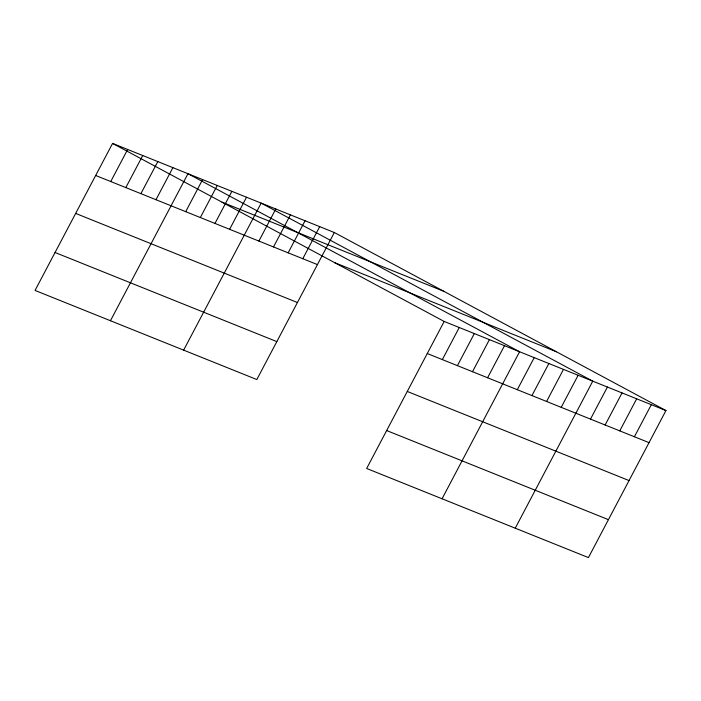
<?xml version="1.0" encoding="UTF-8"?>
<svg xmlns="http://www.w3.org/2000/svg" width="701" height="701" viewBox="0 0 701 701"><rect width="100%" height="100%" fill="white"/><g stroke="black" fill="none" stroke-linecap="round" stroke-linejoin="round"><path stroke-width="1.05" d="M334.342 232.522L112.572 143.407L35.05 290.433L256.82 379.548L334.342 232.522L665.95 410.567L588.428 557.593L366.658 468.478L444.18 321.452L665.95 410.567M110.74 181.533L127.652 149.471M125.821 187.596L142.732 155.526M140.901 193.651L157.813 161.589M155.981 199.715L172.893 167.644M110.451 320.734L187.973 173.708L519.581 351.753L442.059 498.779M185.704 211.658L202.607 179.587M200.337 217.538L217.249 185.467M214.97 223.417L231.882 191.347M229.613 229.306L246.515 197.235M183.636 350.141L261.158 203.115L592.766 381.16L515.244 528.186M258.888 241.065L275.791 208.994M273.521 246.945L290.433 214.874M288.155 252.824L305.066 220.762M302.797 258.713L319.7 226.642M442.349 359.578L459.26 327.507M457.429 365.642L474.34 333.571M472.509 371.696L489.421 339.626M487.589 377.76L504.501 345.689M517.312 389.703L534.215 357.633M531.945 395.583L548.857 363.512M546.587 401.463L563.49 369.392M561.221 407.342L578.132 375.272M590.496 419.11L607.399 387.04M605.129 424.99L622.041 392.919M619.772 430.87L636.674 398.799M634.405 436.749L651.317 404.687M221.998 202.16L443.768 291.274M334.745 262.7L556.515 351.814M95.66 175.478L317.43 264.592M427.268 353.523L649.038 442.638M75.655 213.411L297.434 302.525M407.272 391.456L629.042 480.571M55.055 252.5L276.825 341.615M386.663 430.545L608.433 519.66M112.572 143.407L444.18 321.452"/></g></svg>
